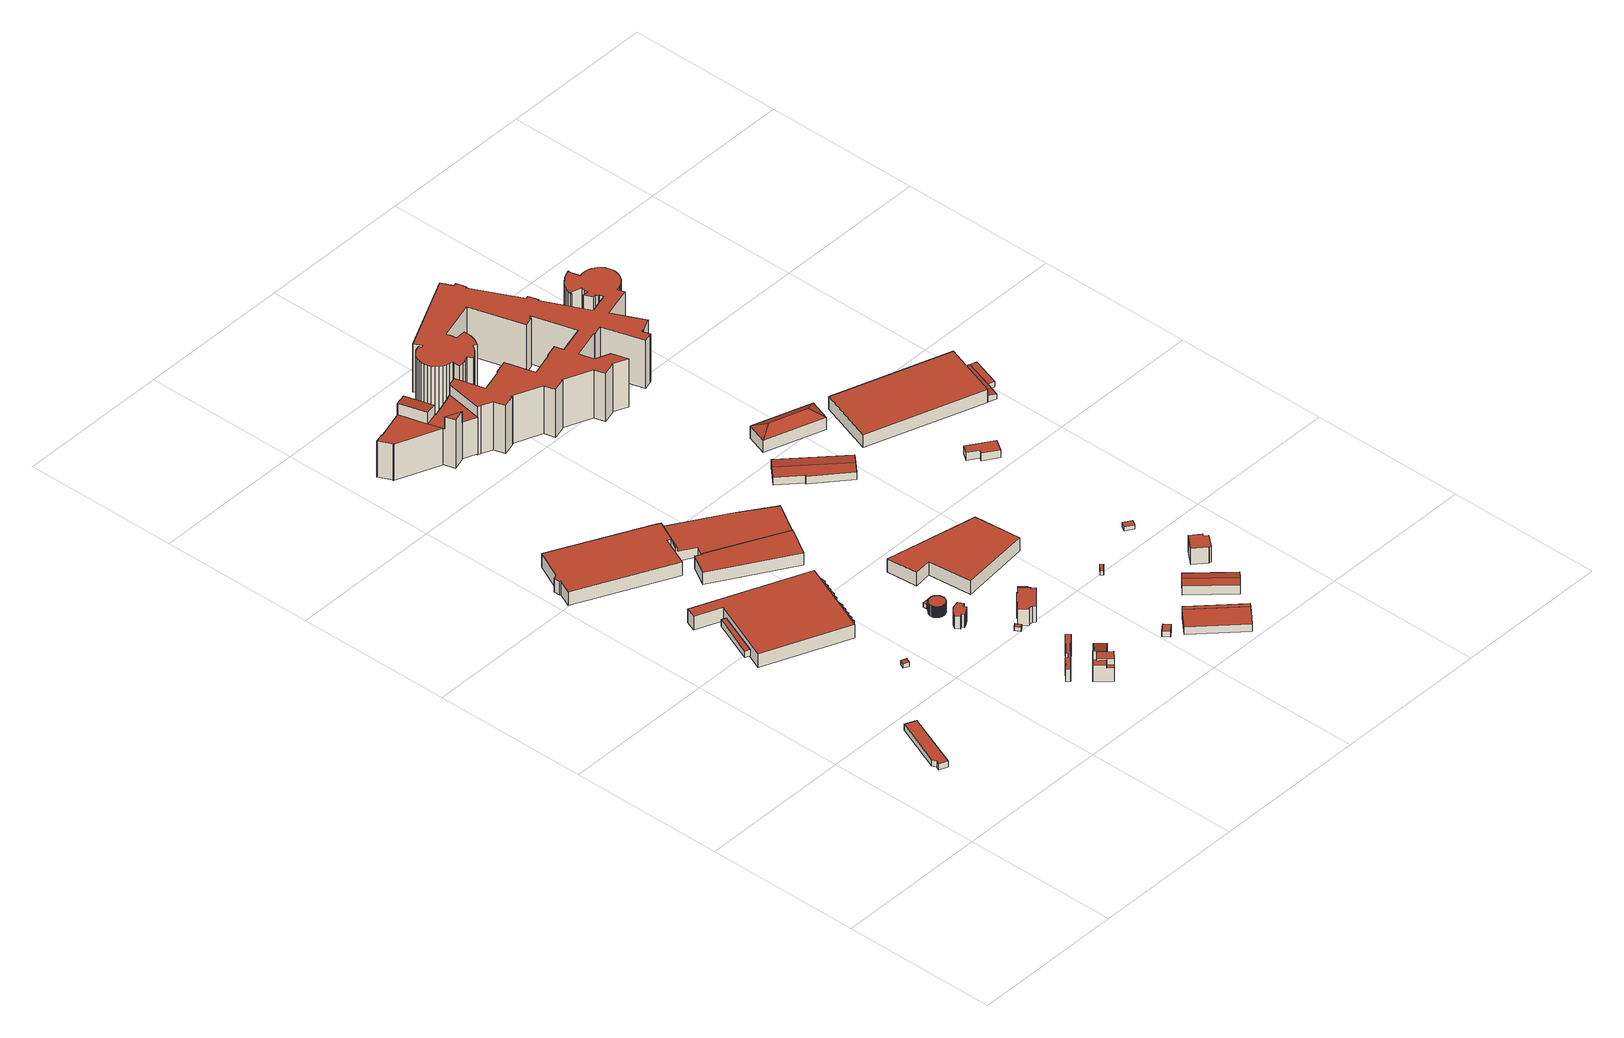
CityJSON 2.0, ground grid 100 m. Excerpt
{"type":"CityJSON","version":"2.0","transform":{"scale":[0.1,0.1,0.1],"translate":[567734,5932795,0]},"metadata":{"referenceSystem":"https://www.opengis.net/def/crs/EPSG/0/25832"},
"CityObjects":{
"building1":{"type":"Building","attributes":{"Gemeindeschluessel":"02000000","Geometrietyp2DReferenz":"3000","function":"51009_1610","roofType":"1000","measuredHeight":4.34},"geometry":[{"type":"MultiSurface","lod":"2","boundaries":[[[0,1,2,3]],[[4,1,0,5]],[[6,7,4,5]],[[6,8,9,7]],[[9,8,10,11]],[[2,11,10,3]],[[6,5,0,3,10,8]],[[1,4,7,9,11,2]]],"semantics":{"surfaces":[{"type":"WallSurface"},{"type":"GroundSurface"},{"type":"RoofSurface"}],"values":[0,0,0,0,0,0,1,2]}}]},
"building2":{"type":"Building","attributes":{"Gemeindeschluessel":"02000000","Geometrietyp2DReferenz":"3000","function":"51009_1610","roofType":"1000","measuredHeight":4.6},"geometry":[{"type":"MultiSurface","lod":"2","boundaries":[[[12,13,14,15]],[[15,14,16,17]],[[18,19,13,12]],[[17,16,19,18]],[[17,18,12,15]],[[19,16,14,13]]],"semantics":{"surfaces":[{"type":"WallSurface"},{"type":"GroundSurface"},{"type":"RoofSurface"}],"values":[0,0,0,0,1,2]}}]},
"building3":{"type":"Building","attributes":{"Gemeindeschluessel":"02000000","Geometrietyp2DReferenz":"3000","function":"51009_1610","roofType":"1000","measuredHeight":3},"geometry":[{"type":"MultiSurface","lod":"2","boundaries":[[[20,21,22,23]],[[24,25,26,27]],[[27,26,21,20]],[[26,25,22,21]],[[25,24,23,22]],[[24,27,20,23]]],"semantics":{"surfaces":[{"type":"GroundSurface"},{"type":"RoofSurface"},{"type":"WallSurface"}],"values":[0,1,2,2,2,2]}}]},
"building4":{"type":"Building","attributes":{"Gemeindeschluessel":"02000000","Geometrietyp2DReferenz":"3000","function":"31001_2010","roofType":"1000","measuredHeight":9.64,"storeysAboveGround":2},"geometry":[{"type":"MultiSurface","lod":"2","boundaries":[[[28,29,30,31]],[[32,33,34,35]],[[36,34,33,37,30,29]],[[28,31,38,32,35,39]],[[32,38,37,33]],[[39,35,34,36]],[[28,39,36,29]],[[38,31,30,37]]],"semantics":{"surfaces":[{"type":"WallSurface"},{"type":"RoofSurface"},{"type":"GroundSurface"}],"values":[0,0,1,2,0,0,0,0]}}]},
"building5":{"type":"Building","attributes":{"Gemeindeschluessel":"02000000","Geometrietyp2DReferenz":"3000","function":"51009_1610","roofType":"1000","measuredHeight":4.72},"geometry":[{"type":"MultiSurface","lod":"2","boundaries":[[[40,41,42,43]],[[44,45,46,47]],[[47,46,48,49]],[[49,48,50,51]],[[51,50,52,53]],[[53,52,54,55]],[[55,54,41,40]],[[56,57,58,59]],[[59,58,60,61]],[[61,60,62,63]],[[63,62,45,44]],[[57,56,43,42]],[[43,56,59,61,63,44,47,49,51,53,55,40]],[[57,42,41,54,52,50,48,46,45,62,60,58]]],"semantics":{"surfaces":[{"type":"WallSurface"},{"type":"GroundSurface"},{"type":"RoofSurface"}],"values":[0,0,0,0,0,0,0,0,0,0,0,0,1,2]}}]},
"building6":{"type":"Building","attributes":{"Gemeindeschluessel":"02000000","Geometrietyp2DReferenz":"3000","function":"31001_2050","roofType":"1000","measuredHeight":9.63,"storeysAboveGround":2},"geometry":[{"type":"MultiSurface","lod":"2","boundaries":[[[64,65,66,67]],[[68,69,70,71]],[[72,73,74,75]],[[75,74,76,77]],[[78,79,80,81]],[[82,83,84,85]],[[86,80,79,87,88,89]],[[90,78,81,84,83,68,71]],[[85,84,81,80,86,91]],[[92,93,69,68,83,82]],[[94,90,71,70,73,72]],[[95,96,97,94,72,75,77,98,99,64,67,100,101,102,92,82,85,91]],[[103,76,74,73,70,69,93,104,105,106,66,65,107]],[[107,65,64,99]],[[105,104,102,101]],[[76,103,98,77]],[[94,97,87,79,78,90]],[[97,96,88,87]],[[95,91,86,89]],[[96,95,89,88]],[[104,93,92,102]],[[106,105,101,100]],[[66,106,100,67]],[[103,107,99,98]]],"semantics":{"surfaces":[{"type":"WallSurface"},{"type":"RoofSurface"},{"type":"GroundSurface"}],"values":[0,0,0,0,0,0,1,1,0,0,0,2,1,0,0,0,0,0,0,0,0,0,0,0]}}]},
"building7":{"type":"Building","attributes":{"Gemeindeschluessel":"02000000","Geometrietyp2DReferenz":"3000","function":"51009_1610","roofType":"1000","measuredHeight":4.71},"geometry":[{"type":"MultiSurface","lod":"2","boundaries":[[[108,109,110,111]],[[111,110,112,113]],[[114,115,116,117,118,119,120,121,122,112,110,109]],[[123,124,125,126,127,128,129,130,131,108,111,113]],[[108,131,114,109]],[[131,130,115,114]],[[130,129,116,115]],[[129,128,117,116]],[[128,127,118,117]],[[127,126,119,118]],[[126,125,120,119]],[[125,124,121,120]],[[124,123,122,121]],[[123,113,112,122]]],"semantics":{"surfaces":[{"type":"WallSurface"},{"type":"RoofSurface"},{"type":"GroundSurface"}],"values":[0,0,1,2,0,0,0,0,0,0,0,0,0,0]}}]},
"building8":{"type":"Building","attributes":{"Gemeindeschluessel":"02000000","Geometrietyp2DReferenz":"3000","function":"31001_2440","roofType":"1000","measuredHeight":9,"storeysAboveGround":1},"geometry":[{"type":"MultiSurface","lod":"2","boundaries":[[[132,133,134,135,136,137,138,139,140,141,142,143]],[[144,145,146,147,148,149,150,151,152,153,154,155]],[[155,154,133,132]],[[154,153,134,133]],[[153,152,135,134]],[[152,151,136,135]],[[151,150,137,136]],[[150,149,138,137]],[[149,148,139,138]],[[148,147,140,139]],[[147,146,141,140]],[[146,145,142,141]],[[145,144,143,142]],[[144,155,132,143]]],"semantics":{"surfaces":[{"type":"GroundSurface"},{"type":"RoofSurface"},{"type":"WallSurface"}],"values":[0,1,2,2,2,2,2,2,2,2,2,2,2,2]}}]},
"building9":{"type":"Building","attributes":{"Gemeindeschluessel":"02000000","Geometrietyp2DReferenz":"3000","function":"31001_2440","roofType":"1000","measuredHeight":12.31,"storeysAboveGround":2},"geometry":[{"type":"MultiSurface","lod":"2","boundaries":[[[156,157,158,159]],[[160,161,162,163]],[[162,157,156,163]],[[160,159,158,161]],[[161,158,157,162]],[[160,163,156,159]]],"semantics":{"surfaces":[{"type":"RoofSurface"},{"type":"GroundSurface"},{"type":"WallSurface"}],"values":[0,1,2,2,2,2]}}]},
"building10":{"type":"Building","attributes":{"Gemeindeschluessel":"02000000","Geometrietyp2DReferenz":"3000","function":"31001_2140","roofType":"1000","measuredHeight":9,"storeysAboveGround":1},"geometry":[{"type":"MultiSurface","lod":"2","boundaries":[[[164,165,166,167,168,169,170,171,172,173,174,175,176,177,178,179]],[[180,181,182,183,184,185,186,187,188,189,190,191,192,193,194,195]],[[195,194,165,164]],[[194,193,166,165]],[[193,192,167,166]],[[192,191,168,167]],[[191,190,169,168]],[[190,189,170,169]],[[189,188,171,170]],[[188,187,172,171]],[[187,186,173,172]],[[186,185,174,173]],[[185,184,175,174]],[[184,183,176,175]],[[183,182,177,176]],[[182,181,178,177]],[[181,180,179,178]],[[180,195,164,179]]],"semantics":{"surfaces":[{"type":"GroundSurface"},{"type":"RoofSurface"},{"type":"WallSurface"}],"values":[0,1,2,2,2,2,2,2,2,2,2,2,2,2,2,2,2,2]}}]},
"building11":{"type":"Building","attributes":{"Gemeindeschluessel":"02000000","Geometrietyp2DReferenz":"3000","function":"31001_2500","roofType":"1000","measuredHeight":7.61,"storeysAboveGround":1},"geometry":[{"type":"MultiSurface","lod":"2","boundaries":[[[196,197,198,199]],[[199,198,200,201]],[[201,200,202,203]],[[203,202,204,205]],[[205,204,206,207]],[[207,206,208,209]],[[209,208,210,211]],[[211,210,212,213]],[[213,212,214,215]],[[215,214,216,217]],[[217,216,218,219]],[[219,218,220,221]],[[221,220,222,223]],[[223,222,224,225]],[[225,224,226,227]],[[227,226,228,229]],[[229,228,230,231]],[[231,230,232,233]],[[233,232,234,235]],[[235,234,236,237]],[[237,236,238,239]],[[239,238,240,241]],[[241,240,242,243]],[[243,242,244,245]],[[245,244,246,247]],[[247,246,248,249]],[[249,248,250,251]],[[251,250,252,253]],[[253,252,254,255]],[[255,254,256,257]],[[257,256,258,259]],[[259,258,260,261]],[[261,260,262,263]],[[263,262,264,265]],[[265,264,266,267]],[[267,266,268,269]],[[269,268,270,271]],[[271,270,272,273]],[[273,272,274,275]],[[276,277,278,279]],[[279,278,280,281]],[[281,280,282,283]],[[283,282,284,285]],[[285,284,286,287]],[[287,286,288,289]],[[289,288,290,291]],[[291,290,292,293]],[[293,292,294,295]],[[295,294,296,297]],[[297,296,298,299]],[[299,298,300,301]],[[301,300,302,303]],[[303,302,304,305]],[[305,304,306,307]],[[307,306,308,309]],[[309,308,310,311]],[[311,310,312,313]],[[313,312,314,315]],[[315,314,316,317]],[[317,316,318,319]],[[319,318,197,196]],[[275,274,320,321]],[[321,320,322,323]],[[323,322,324,325]],[[325,324,326,327]],[[327,326,328,329]],[[329,328,330,331]],[[331,330,332,333]],[[333,332,334,335]],[[335,334,336,337]],[[337,336,338,339]],[[339,338,277,276]],[[271,273,275,321,323,325,327,329,331,333,335,337,339,276,279,281,283,285,287,289,291,293,295,297,299,301,303,305,307,309,311,313,315,317,319,196,199,201,203,205,207,209,211,213,215,217,219,221,223,225,227,229,231,233,235,237,239,241,243,245,247,249,251,253,255,257,259,261,263,265,267,269]],[[318,316,314,312,310,308,306,304,302,300,298,296,294,292,290,288,286,284,282,280,278,277,338,336,334,332,330,328,326,324,322,320,274,272,270,268,266,264,262,260,258,256,254,252,250,248,246,244,242,240,238,236,234,232,230,228,226,224,222,220,218,216,214,212,210,208,206,204,202,200,198,197]]],"semantics":{"surfaces":[{"type":"WallSurface"},{"type":"GroundSurface"},{"type":"RoofSurface"}],"values":[0,0,0,0,0,0,0,0,0,0,0,0,0,0,0,0,0,0,0,0,0,0,0,0,0,0,0,0,0,0,0,0,0,0,0,0,0,0,0,0,0,0,0,0,0,0,0,0,0,0,0,0,0,0,0,0,0,0,0,0,0,0,0,0,0,0,0,0,0,0,0,0,1,2]}}]},
"building12":{"type":"Building","attributes":{"Gemeindeschluessel":"02000000","Geometrietyp2DReferenz":"3000","function":"31001_2440","roofType":"2100","measuredHeight":13.67,"storeysAboveGround":1},"geometry":[{"type":"MultiSurface","lod":"2","boundaries":[[[340,341,342,343,344]],[[345,346,347,348,349,350,351,352,353,354,355]],[[356,357,358,359]],[[359,343,342,356]],[[360,341,340,361]],[[362,354,353,363]],[[363,353,352,364]],[[364,352,351,365]],[[365,351,350,366]],[[366,350,349,367]],[[367,349,348,368]],[[368,348,347,369]],[[369,347,346,370]],[[357,345,355,358]],[[371,372,373,374,362,363,364,365,366,367,368,369,370]],[[362,374,344,343,359,358,355,354]],[[371,370,346,345,357,356,342]],[[374,373,375,361,340,344]],[[375,373,372,376]],[[372,371,342,341,360,376]],[[375,376,360,361]]],"semantics":{"surfaces":[{"type":"RoofSurface"},{"type":"WallSurface"},{"type":"GroundSurface"}],"values":[0,0,0,1,1,1,1,1,1,1,1,1,1,1,2,1,1,1,1,1,0]}}]},
"building13":{"type":"Building","attributes":{"Gemeindeschluessel":"02000000","Geometrietyp2DReferenz":"3000","function":"31001_2500","roofType":"1000","measuredHeight":3,"storeysAboveGround":1},"geometry":[{"type":"MultiSurface","lod":"2","boundaries":[[[377,378,379,380]],[[381,382,383,384]],[[384,383,378,377]],[[383,382,379,378]],[[382,381,380,379]],[[381,384,377,380]]],"semantics":{"surfaces":[{"type":"GroundSurface"},{"type":"RoofSurface"},{"type":"WallSurface"}],"values":[0,1,2,2,2,2]}}]},
"building14":{"type":"Building","attributes":{"Gemeindeschluessel":"02000000","Geometrietyp2DReferenz":"3000","function":"31001_2010","roofType":"1000","measuredHeight":34.26,"storeysAboveGround":9},"geometry":[{"type":"MultiSurface","lod":"2","boundaries":[[[385,386,387,388,389,390]],[[391,392,393]],[[394,395,396,397]],[[397,396,398,399]],[[399,398,400,401]],[[402,403,395,394]],[[404,405,406,407]],[[408,390,389,409]],[[410,388,387,411]],[[411,387,386,412]],[[413,385,390,408]],[[414,393,392,415]],[[416,417,418,419]],[[419,418,420,421]],[[422,423,424,425]],[[426,427,428,429]],[[430,431,432,433]],[[434,422,425,430,433,435,436,404,407,426,429,402,394,397,399,401,413,408,409,437,416,419,421]],[[428,427,406,405,438,411,412,400,398,396,395,403]],[[424,423,439,420,418,417,440,410,411,438,441,414,415,432,431]],[[406,427,426,407]],[[424,431,430,425]],[[439,423,422,434]],[[420,439,434,421]],[[440,417,416,437]],[[436,435,391,393,414,441]],[[435,433,432,415,392,391]],[[437,409,389,388,410,440]],[[404,436,441,438,405]],[[428,403,402,429]],[[413,401,400,412,386,385]]],"semantics":{"surfaces":[{"type":"RoofSurface"},{"type":"WallSurface"},{"type":"GroundSurface"}],"values":[0,0,1,1,1,1,1,1,1,1,1,1,1,1,1,1,1,2,0,0,1,1,1,1,1,1,1,1,1,1,1]}}]},
"building15":{"type":"Building","attributes":{"Gemeindeschluessel":"02000000","Geometrietyp2DReferenz":"3000","function":"31001_2440","roofType":"1000","measuredHeight":3,"storeysAboveGround":1},"geometry":[{"type":"MultiSurface","lod":"2","boundaries":[[[442,443,444,445]],[[446,447,448,449]],[[449,448,443,442]],[[448,447,444,443]],[[447,446,445,444]],[[446,449,442,445]]],"semantics":{"surfaces":[{"type":"GroundSurface"},{"type":"RoofSurface"},{"type":"WallSurface"}],"values":[0,1,2,2,2,2]}}]},
"building16":{"type":"Building","attributes":{"Gemeindeschluessel":"02000000","Geometrietyp2DReferenz":"3000","function":"31001_2440","roofType":"1000","measuredHeight":11.42,"storeysAboveGround":2},"geometry":[{"type":"MultiSurface","lod":"2","boundaries":[[[450,451,452,453,454,455]],[[456,457,458,459]],[[459,458,460,461]],[[461,460,462,463]],[[463,462,464,465]],[[455,466,467,450]],[[468,467,469,470]],[[470,469,471,472]],[[473,474,475,476]],[[476,475,477,478]],[[478,477,479,480]],[[481,454,453,482]],[[482,453,452,483]],[[483,452,451,484]],[[485,479,477,475,474,486,471,469,467,466,464,462,460,458,457]],[[487,473,476,478,480,488,456,459,461,463,465,481,482,483,484,468,470,472]],[[456,488,485,457]],[[488,480,479,485]],[[473,487,486,474]],[[487,472,471,486]],[[468,484,451,450,467]],[[481,465,464,466,455,454]]],"semantics":{"surfaces":[{"type":"RoofSurface"},{"type":"WallSurface"},{"type":"GroundSurface"}],"values":[0,1,1,1,1,1,1,1,1,1,1,1,1,1,0,2,1,1,1,1,1,1]}}]},
"building17":{"type":"Building","attributes":{"Gemeindeschluessel":"02000000","Geometrietyp2DReferenz":"3000","function":"31001_2440","roofType":"1000","measuredHeight":3.76,"storeysAboveGround":1},"geometry":[{"type":"MultiSurface","lod":"2","boundaries":[[[489,490,491,492]],[[493,494,495,496]],[[493,492,491,494]],[[494,491,490,495]],[[495,490,489,496]],[[496,489,492,493]]],"semantics":{"surfaces":[{"type":"RoofSurface"},{"type":"GroundSurface"},{"type":"WallSurface"}],"values":[0,1,2,2,2,2]}}]},
"building18":{"type":"Building","attributes":{"Gemeindeschluessel":"02000000","Geometrietyp2DReferenz":"3000","function":"51009_1610","roofType":"1000","measuredHeight":9.44},"geometry":[{"type":"MultiSurface","lod":"2","boundaries":[[[497,498,499,500]],[[500,499,501,502]],[[503,501,499,498,504,505]],[[506,507,508,497,500,502]],[[506,502,501,503]],[[497,508,504,498]],[[507,506,503,505]],[[508,507,505,504]]],"semantics":{"surfaces":[{"type":"WallSurface"},{"type":"RoofSurface"},{"type":"GroundSurface"}],"values":[0,0,1,2,0,0,0,0]}}]},
"building19":{"type":"Building","attributes":{"Gemeindeschluessel":"02000000","Geometrietyp2DReferenz":"3000","function":"31001_2140","roofType":"1000","measuredHeight":5.65,"storeysAboveGround":1},"geometry":[{"type":"MultiSurface","lod":"2","boundaries":[[[509,510,511,512]],[[513,514,515,516]],[[513,512,511,514]],[[514,511,510,515]],[[515,510,509,516]],[[516,509,512,513]]],"semantics":{"surfaces":[{"type":"RoofSurface"},{"type":"GroundSurface"},{"type":"WallSurface"}],"values":[0,1,2,2,2,2]}}]},
"building20":{"type":"Building","attributes":{"Gemeindeschluessel":"02000000","Geometrietyp2DReferenz":"3000","function":"51009_1610","roofType":"1000","measuredHeight":5.43},"geometry":[{"type":"MultiSurface","lod":"2","boundaries":[[[517,518,519,520]],[[521,522,523,524]],[[521,520,519,522]],[[522,519,518,523]],[[523,518,517,524]],[[524,517,520,521]]],"semantics":{"surfaces":[{"type":"RoofSurface"},{"type":"GroundSurface"},{"type":"WallSurface"}],"values":[0,1,2,2,2,2]}}]},
"building21":{"type":"Building","attributes":{"Gemeindeschluessel":"02000000","Geometrietyp2DReferenz":"3000","function":"31001_2440","roofType":"1000","measuredHeight":3,"storeysAboveGround":1},"geometry":[{"type":"MultiSurface","lod":"2","boundaries":[[[525,526,527,528]],[[529,530,531,532]],[[532,531,526,525]],[[531,530,527,526]],[[530,529,528,527]],[[529,532,525,528]]],"semantics":{"surfaces":[{"type":"GroundSurface"},{"type":"RoofSurface"},{"type":"WallSurface"}],"values":[0,1,2,2,2,2]}}]},
"building22":{"type":"Building","attributes":{"Gemeindeschluessel":"02000000","Geometrietyp2DReferenz":"3000","function":"31001_2440","roofType":"3100","measuredHeight":7.28,"storeysAboveGround":1},"geometry":[{"type":"MultiSurface","lod":"2","boundaries":[[[533,534,535,536]],[[534,537,538,535]],[[539,533,536,540]],[[541,538,537,542]],[[542,537,534,533,539]],[[540,536,535,538,541]],[[540,541,542,539]]],"semantics":{"surfaces":[{"type":"RoofSurface"},{"type":"WallSurface"},{"type":"GroundSurface"}],"values":[0,0,1,1,1,1,2]}}]},
"building23":{"type":"Building","attributes":{"Gemeindeschluessel":"02000000","Geometrietyp2DReferenz":"3000","function":"31001_2140","roofType":"3100","measuredHeight":6.34,"storeysAboveGround":1},"geometry":[{"type":"MultiSurface","lod":"2","boundaries":[[[543,544,545,546]],[[547,548,549,550]],[[551,545,544,552]],[[553,554,547,550,551,552]],[[548,547,554,555]],[[555,554,553,556]],[[553,552,544,543,556]],[[551,550,549,546,545]],[[555,556,543,546,549,548]]],"semantics":{"surfaces":[{"type":"RoofSurface"},{"type":"WallSurface"},{"type":"GroundSurface"}],"values":[0,1,1,2,1,1,1,1,0]}}]},
"building24":{"type":"Building","attributes":{"Gemeindeschluessel":"02000000","Geometrietyp2DReferenz":"3000","function":"31001_2010","roofType":"1000","measuredHeight":34.08,"storeysAboveGround":9},"geometry":[{"type":"MultiSurface","lod":"2","boundaries":[[[557,558,559,560,561,562,563,564,565,566,567,568,569,570,571,572,573,574,575,576,577,578,579,580,581,582,583,584,585,586,587,588,589,590,591,592,593,594,595,596,597,598,599,600,601,602,603,604,605,606,607,608,609,610,611,612,613,614,615,616,617,618,619,620,621,622,623,624,625,626,627,628,629,630,631,632,633,634,635,636,637,638,639,640,641,642,643,644,645,646,647,648,649,650,651,652,653,654,655,656,657,658,659,660,661,662,663,664,665,666,667,668,669,670,671,672,673,674,675,676,677,678,679,680,681,682,683,684,685,686,687,688,689,690,691,692,693,694,695,696,697,698,699,700]],[[701,702,703,704,705,706,707,708,709,710,711,712,713,714,715,716,717,718,719,720,721,722,723,724,725,726,727,728,729,730,731,732,733,734,735,736,737,738,739,740,741,742,743,744,745,746,747,748,749,750,751,752,753,754,755,756,757,758,759,760,761,762,763,764,765,766,767,768,769,770,771,772,773,774,775,776,777,778,779,780,781,782,783,784,785,786,787,788,789,790,791,792,793,794,795,796,797,798,799,800,801,802,803,804,805,806,807,808,809,810,811,812,813,814,815,816,817,818,819,820,821,822,823,824,825,826,827,828,829,830,831,832,833,834,835,836,837,838,839,840,841,842,843,844]],[[844,843,558,557]],[[843,842,559,558]],[[842,841,560,559]],[[841,840,561,560]],[[840,839,562,561]],[[839,838,563,562]],[[838,837,564,563]],[[837,836,565,564]],[[836,835,566,565]],[[835,834,567,566]],[[834,833,568,567]],[[833,832,569,568]],[[832,831,570,569]],[[831,830,571,570]],[[830,829,572,571]],[[829,828,573,572]],[[828,827,574,573]],[[827,826,575,574]],[[826,825,576,575]],[[825,824,577,576]],[[824,823,578,577]],[[823,822,579,578]],[[822,821,580,579]],[[821,820,581,580]],[[820,819,582,581]],[[819,818,583,582]],[[818,817,584,583]],[[817,816,585,584]],[[816,815,586,585]],[[815,814,587,586]],[[814,813,588,587]],[[813,812,589,588]],[[812,811,590,589]],[[811,810,591,590]],[[810,809,592,591]],[[809,808,593,592]],[[808,807,594,593]],[[807,806,595,594]],[[806,805,596,595]],[[805,804,597,596]],[[804,803,598,597]],[[803,802,599,598]],[[802,801,600,599]],[[801,800,601,600]],[[800,799,602,601]],[[799,798,603,602]],[[798,797,604,603]],[[797,796,605,604]],[[796,795,606,605]],[[795,794,607,606]],[[794,793,608,607]],[[793,792,609,608]],[[792,791,610,609]],[[791,790,611,610]],[[790,789,612,611]],[[789,788,613,612]],[[788,787,614,613]],[[787,786,615,614]],[[786,785,616,615]],[[785,784,617,616]],[[784,783,618,617]],[[783,782,619,618]],[[782,781,620,619]],[[781,780,621,620]],[[780,779,622,621]],[[779,778,623,622]],[[778,777,624,623]],[[777,776,625,624]],[[776,775,626,625]],[[775,774,627,626]],[[774,773,628,627]],[[773,772,629,628]],[[772,771,630,629]],[[771,770,631,630]],[[770,769,632,631]],[[769,768,633,632]],[[768,767,634,633]],[[767,766,635,634]],[[766,765,636,635]],[[765,764,637,636]],[[764,763,638,637]],[[763,762,639,638]],[[762,761,640,639]],[[761,760,641,640]],[[760,759,642,641]],[[759,758,643,642]],[[758,757,644,643]],[[757,756,645,644]],[[756,755,646,645]],[[755,754,647,646]],[[754,753,648,647]],[[753,752,649,648]],[[752,751,650,649]],[[751,750,651,650]],[[750,749,652,651]],[[749,748,653,652]],[[748,747,654,653]],[[747,746,655,654]],[[746,745,656,655]],[[745,744,657,656]],[[744,743,658,657]],[[743,742,659,658]],[[742,741,660,659]],[[741,740,661,660]],[[740,739,662,661]],[[739,738,663,662]],[[738,737,664,663]],[[737,736,665,664]],[[736,735,666,665]],[[735,734,667,666]],[[734,733,668,667]],[[733,732,669,668]],[[732,731,670,669]],[[731,730,671,670]],[[730,729,672,671]],[[729,728,673,672]],[[728,727,674,673]],[[727,726,675,674]],[[726,725,676,675]],[[725,724,677,676]],[[724,723,678,677]],[[723,722,679,678]],[[722,721,680,679]],[[721,720,681,680]],[[720,719,682,681]],[[719,718,683,682]],[[718,717,684,683]],[[717,716,685,684]],[[716,715,686,685]],[[715,714,687,686]],[[714,713,688,687]],[[713,712,689,688]],[[712,711,690,689]],[[711,710,691,690]],[[710,709,692,691]],[[709,708,693,692]],[[708,707,694,693]],[[707,706,695,694]],[[706,705,696,695]],[[705,704,697,696]],[[704,703,698,697]],[[703,702,699,698]],[[702,701,700,699]],[[701,844,557,700]]],"semantics":{"surfaces":[{"type":"GroundSurface"},{"type":"RoofSurface"},{"type":"WallSurface"}],"values":[0,1,2,2,2,2,2,2,2,2,2,2,2,2,2,2,2,2,2,2,2,2,2,2,2,2,2,2,2,2,2,2,2,2,2,2,2,2,2,2,2,2,2,2,2,2,2,2,2,2,2,2,2,2,2,2,2,2,2,2,2,2,2,2,2,2,2,2,2,2,2,2,2,2,2,2,2,2,2,2,2,2,2,2,2,2,2,2,2,2,2,2,2,2,2,2,2,2,2,2,2,2,2,2,2,2,2,2,2,2,2,2,2,2,2,2,2,2,2,2,2,2,2,2,2,2,2,2,2,2,2,2,2,2,2,2,2,2,2,2,2,2,2,2,2,2]}}]},
"building25":{"type":"Building","attributes":{"Gemeindeschluessel":"02000000","Geometrietyp2DReferenz":"3000","function":"31001_3010","roofType":"1000","measuredHeight":11.35,"storeysAboveGround":2},"geometry":[{"type":"MultiSurface","lod":"2","boundaries":[[[845,846,847,848,849,850,851,852]],[[853,854,855,856,857,858,859,860]],[[860,859,846,845]],[[859,858,847,846]],[[858,857,848,847]],[[857,856,849,848]],[[856,855,850,849]],[[855,854,851,850]],[[854,853,852,851]],[[853,860,845,852]]],"semantics":{"surfaces":[{"type":"GroundSurface"},{"type":"RoofSurface"},{"type":"WallSurface"}],"values":[0,1,2,2,2,2,2,2,2,2]}}]},
"building26":{"type":"Building","attributes":{"Gemeindeschluessel":"02000000","Geometrietyp2DReferenz":"3000","function":"31001_2140","roofType":"3200","measuredHeight":12.75,"storeysAboveGround":2},"geometry":[{"type":"MultiSurface","lod":"2","boundaries":[[[861,862,863]],[[864,865,861,863]],[[861,865,866,862]],[[864,866,865]],[[867,863,862,868]],[[869,864,863,867]],[[868,862,866,870]],[[870,866,864,869]],[[869,867,868,870]]],"semantics":{"surfaces":[{"type":"RoofSurface"},{"type":"WallSurface"},{"type":"GroundSurface"}],"values":[0,0,0,0,1,1,1,1,2]}}]},
"building27":{"type":"Building","attributes":{"Gemeindeschluessel":"02000000","Geometrietyp2DReferenz":"3000","function":"31001_2443","roofType":"1000","measuredHeight":3},"geometry":[{"type":"MultiSurface","lod":"2","boundaries":[[[871,872,873,874]],[[875,876,877,878]],[[878,877,872,871]],[[877,876,873,872]],[[876,875,874,873]],[[875,878,871,874]]],"semantics":{"surfaces":[{"type":"GroundSurface"},{"type":"RoofSurface"},{"type":"WallSurface"}],"values":[0,1,2,2,2,2]}}]},
"building28":{"type":"Building","attributes":{"Gemeindeschluessel":"02000000","Geometrietyp2DReferenz":"3000","function":"31001_2140","roofType":"1000","measuredHeight":5.4,"storeysAboveGround":1},"geometry":[{"type":"MultiSurface","lod":"2","boundaries":[[[879,880,881,882,883,884]],[[885,886,887,888,889,890]],[[885,884,883,886]],[[886,883,882,887]],[[887,882,881,888]],[[888,881,880,889]],[[889,880,879,890]],[[890,879,884,885]]],"semantics":{"surfaces":[{"type":"RoofSurface"},{"type":"GroundSurface"},{"type":"WallSurface"}],"values":[0,1,2,2,2,2,2,2]}}]},
"building29":{"type":"Building","attributes":{"Gemeindeschluessel":"02000000","Geometrietyp2DReferenz":"3000","function":"31001_2100","roofType":"1000","measuredHeight":8.96,"storeysAboveGround":2},"geometry":[{"type":"MultiSurface","lod":"2","boundaries":[[[891,892,893,894]],[[895,896,897,898]],[[898,897,899,900]],[[900,899,901,902]],[[903,904,905,906]],[[907,894,893,908]],[[909,892,891,910]],[[911,912,895,898,900,902,903,906,913,909,910]],[[914,905,904,901,899,897,896]],[[901,904,903,902]],[[909,913,914,915,908,893,892]],[[911,910,891,894,907,916]],[[917,912,911,916]],[[905,914,913,906]],[[895,912,917,918,896]],[[915,914,896,918]],[[915,918,917,916,907,908]]],"semantics":{"surfaces":[{"type":"RoofSurface"},{"type":"WallSurface"},{"type":"GroundSurface"}],"values":[0,1,1,1,1,1,1,2,0,1,1,1,1,1,1,1,0]}}]}
},
"vertices":[
[308,531,51],[308,531,94],[298,557,94],[298,557,51],[298,506,94],[298,506,51],[350,483,51],[350,483,94],[500,845,51],[500,845,94],[429,875,51],[429,875,94],
[307,1936,61],[307,1936,107],[425,2214,107],[425,2214,61],[454,2202,107],[454,2202,61],[337,1923,61],[337,1923,107],
[875,1253,47],[862,1222,47],[830,1236,47],[842,1267,47],[842,1267,77],[830,1236,77],[862,1222,77],[875,1253,77],
[838,1601,58],[838,1601,154],[297,1828,154],[297,1828,58],[302,2307,58],[302,2307,154],[330,2373,154],[330,2373,58],[1038,2076,154],[469,2237,154],[469,2237,58],[1038,2076,58],
[863,1661,60],[863,1661,107],[938,1838,107],[938,1838,60],[935,1763,60],[935,1763,107],[933,1729,107],[933,1729,60],[921,1729,107],[921,1729,60],[917,1692,107],[917,1692,60],[906,1694,107],[906,1694,60],[902,1659,107],[902,1659,60],[966,1837,60],[966,1837,107],[962,1797,107],[962,1797,60],[951,1797,107],[951,1797,60],[947,1763,107],[947,1763,60],
[47,3054,60],[47,3054,156],[40,3056,156],[40,3056,60],[784,2972,131],[784,2972,156],[684,2764,156],[684,2764,131],[676,2769,60],[676,2769,156],[716,2839,156],[716,2839,60],[694,2852,156],[694,2852,60],[746,2641,131],[746,2641,144],[1231,2403,144],[1231,2403,131],[1148,2748,60],[1148,2748,131],[1353,2603,131],[1353,2603,60],[1122,2225,144],[742,2634,144],[705,2656,144],[628,2529,144],[785,2704,131],[1122,2225,60],[761,2986,60],[761,2986,156],[785,2704,60],[628,2529,60],[705,2656,60],[742,2634,60],[613,2664,60],[3,2962,60],[40,3096,60],[66,3106,60],[153,3288,60],[613,2664,156],[153,3288,156],[66,3106,156],[40,3096,156],[3,2962,156],
[948,1862,60],[948,1862,107],[1024,2044,107],[1024,2044,60],[1054,2043,107],[1054,2043,60],[989,1866,107],[994,1899,107],[1005,1899,107],[1011,1936,107],[1019,1935,107],[1025,1969,107],[1034,1968,107],[1039,2006,107],[1049,2005,107],[1049,2005,60],[1039,2006,60],[1034,1968,60],[1025,1969,60],[1019,1935,60],[1011,1936,60],[1005,1899,60],[994,1899,60],[989,1866,60],
[1477,621,0],[1596,729,0],[1619,704,0],[1559,652,0],[1556,655,0],[1509,615,0],[1512,612,0],[1396,510,0],[1377,532,0],[1447,596,0],[1457,584,0],[1486,610,0],[1486,610,90],[1457,584,90],[1447,596,90],[1377,532,90],[1396,510,90],[1512,612,90],[1509,615,90],[1556,655,90],[1559,652,90],[1619,704,90],[1596,729,90],[1477,621,90],
[1560,467,133],[1513,424,133],[1577,353,133],[1624,396,133],[1624,396,10],[1577,353,10],[1513,424,10],[1560,467,10],
[1316,1300,53],[1338,1308,53],[1361,1311,53],[1382,1280,53],[1358,1264,53],[1366,1248,53],[1354,1237,53],[1342,1228,53],[1326,1219,53],[1310,1213,53],[1299,1229,53],[1286,1220,53],[1268,1247,53],[1277,1263,53],[1288,1277,53],[1301,1290,53],[1301,1290,143],[1288,1277,143],[1277,1263,143],[1268,1247,143],[1286,1220,143],[1299,1229,143],[1310,1213,143],[1326,1219,143],[1342,1228,143],[1354,1237,143],[1366,1248,143],[1358,1264,143],[1382,1280,143],[1361,1311,143],[1338,1308,143],[1316,1300,143],
[1258,1413,55],[1258,1413,131],[1258,1417,131],[1258,1417,55],[1259,1421,131],[1259,1421,55],[1260,1426,131],[1260,1426,55],[1261,1430,131],[1261,1430,55],[1263,1434,131],[1263,1434,55],[1265,1438,131],[1265,1438,55],[1267,1441,131],[1267,1441,55],[1270,1445,131],[1270,1445,55],[1273,1448,131],[1273,1448,55],[1276,1451,131],[1276,1451,55],[1279,1454,131],[1279,1454,55],[1283,1456,131],[1283,1456,55],[1287,1458,131],[1287,1458,55],[1291,1460,131],[1291,1460,55],[1295,1461,131],[1295,1461,55],[1299,1462,131],[1299,1462,55],[1303,1462,131],[1303,1462,55],[1308,1463,131],[1308,1463,55],[1312,1462,131],[1312,1462,55],[1316,1462,131],[1316,1462,55],[1321,1461,131],[1321,1461,55],[1325,1460,131],[1325,1460,55],[1329,1458,131],[1329,1458,55],[1333,1456,131],[1333,1456,55],[1336,1454,131],[1336,1454,55],[1340,1451,131],[1340,1451,55],[1343,1448,131],[1343,1448,55],[1346,1445,131],[1346,1445,55],[1348,1441,131],[1348,1441,55],[1351,1438,131],[1351,1438,55],[1353,1434,131],[1353,1434,55],[1354,1430,131],[1354,1430,55],[1356,1426,131],[1356,1426,55],[1357,1421,131],[1357,1421,55],[1357,1417,131],[1357,1417,55],[1357,1413,131],[1357,1413,55],[1357,1409,131],[1357,1409,55],[1357,1404,131],[1357,1404,55],[1356,1400,131],[1356,1400,55],[1325,1366,55],[1325,1366,131],[1321,1365,131],[1321,1365,55],[1316,1364,131],[1316,1364,55],[1312,1363,131],[1312,1363,55],[1308,1363,131],[1308,1363,55],[1303,1363,131],[1303,1363,55],[1299,1364,131],[1299,1364,55],[1295,1365,131],[1295,1365,55],[1291,1366,131],[1291,1366,55],[1287,1368,131],[1287,1368,55],[1283,1370,131],[1283,1370,55],[1279,1372,131],[1279,1372,55],[1276,1375,131],[1276,1375,55],[1273,1378,131],[1273,1378,55],[1270,1381,131],[1270,1381,55],[1267,1384,131],[1267,1384,55],[1265,1388,131],[1265,1388,55],[1263,1392,131],[1263,1392,55],[1261,1396,131],[1261,1396,55],[1260,1400,131],[1260,1400,55],[1259,1404,131],[1259,1404,55],[1258,1409,131],[1258,1409,55],[1354,1396,131],[1354,1396,55],[1353,1392,131],[1353,1392,55],[1351,1388,131],[1351,1388,55],[1348,1384,131],[1348,1384,55],[1346,1381,131],[1346,1381,55],[1343,1378,131],[1343,1378,55],[1340,1375,131],[1340,1375,55],[1336,1372,131],[1336,1372,55],[1333,1370,131],[1333,1370,55],[1329,1368,131],[1329,1368,55],
[1526,362,119],[1550,383,127],[1513,424,127],[1499,441,127],[1475,420,119],[1559,466,137],[1560,467,136],[1598,425,137],[1613,438,125],[1753,559,23],[1701,615,23],[1638,560,70],[1642,555,70],[1591,512,107],[1587,517,107],[1546,481,137],[1513,424,23],[1559,466,23],[1546,481,23],[1499,441,23],[1550,383,96],[1526,362,96],[1587,517,0],[1591,512,0],[1642,555,0],[1638,560,0],[1701,615,0],[1753,559,0],[1613,438,0],[1598,425,0],[1560,467,0],[1513,424,0],[1577,353,0],[1553,331,0],[1475,420,0],[1553,331,96],[1577,353,96],
[1348,1475,57],[1288,1471,57],[1286,1495,57],[1347,1499,57],[1347,1499,87],[1286,1495,87],[1288,1471,87],[1348,1475,87],
[406,4567,367],[405,4567,368],[456,4391,368],[539,4415,356],[487,4596,356],[405,4572,367],[503,4230,374],[584,4254,374],[484,4294,374],[160,4502,31],[160,4502,289],[216,4518,289],[216,4518,31],[218,4513,289],[218,4513,31],[251,4523,289],[251,4523,31],[201,4417,31],[201,4417,289],[480,4303,31],[480,4303,289],[479,4301,289],[479,4301,31],[405,4572,31],[487,4596,31],[539,4415,289],[456,4391,289],[405,4567,289],[406,4567,31],[484,4294,289],[584,4254,289],[692,4453,31],[692,4453,289],[691,4458,289],[691,4458,31],[721,4466,289],[721,4466,31],[587,4258,31],[587,4258,289],[588,4260,289],[588,4260,31],[199,4414,31],[199,4414,289],[198,4418,289],[198,4418,31],[583,4261,31],[583,4261,289],[585,4254,289],[585,4254,31],[678,4222,31],[503,4230,31],[482,4302,31],[541,4409,31],[481,4302,289],[678,4222,289],[541,4409,289],[482,4302,289],
[1485,953,58],[1465,986,58],[1485,999,58],[1506,966,58],[1506,966,88],[1485,999,88],[1465,986,88],[1485,953,88],
[1706,1078,165],[1707,1097,158],[1704,1100,158],[1712,1108,153],[1675,1148,153],[1657,1132,165],[1516,1004,51],[1516,1004,166],[1565,1048,166],[1565,1048,51],[1561,1053,166],[1561,1053,51],[1621,1107,166],[1621,1107,51],[1625,1103,166],[1625,1103,51],[1657,1132,166],[1706,1078,166],[1706,1078,51],[1701,1074,166],[1701,1074,51],[1721,1052,166],[1721,1052,51],[1593,967,51],[1593,967,166],[1590,964,166],[1590,964,51],[1571,966,166],[1571,966,51],[1568,969,166],[1568,969,51],[1675,1148,51],[1712,1108,51],[1704,1100,51],[1707,1097,51],[1557,959,166],[1608,950,166],[1608,950,51],[1557,959,51],
[1988,304,101],[2038,342,101],[2009,380,101],[1960,342,101],[1960,342,64],[2009,380,64],[2038,342,64],[1988,304,64],
[2004,1422,53],[2004,1422,147],[1545,1377,147],[1545,1377,53],[1516,1658,147],[1516,1658,53],[1403,1647,147],[1974,1724,147],[1386,1847,147],[1403,1647,53],[1386,1847,53],[1974,1724,53],
[2325,2,114],[2430,109,114],[2163,372,114],[2058,265,114],[2058,265,58],[2163,372,58],[2430,109,58],[2325,2,58],
[2430,109,110],[2451,130,110],[2184,393,110],[2163,372,110],[2163,372,56],[2184,393,56],[2451,130,56],[2430,109,56],
[2180,963,25],[2166,978,25],[2207,1015,25],[2221,999,25],[2221,999,55],[2207,1015,55],[2166,978,55],[2180,963,55],
[2530,272,116],[2570,310,124],[2353,544,124],[2313,506,116],[2611,347,116],[2393,581,116],[2530,272,51],[2313,506,51],[2393,581,51],[2611,347,51],
[1937,2568,96],[1993,2625,84],[1660,2942,84],[1604,2884,96],[1679,2708,32],[1679,2708,85],[1553,2830,85],[1553,2830,32],[1660,2942,32],[1993,2625,32],[1889,2518,32],[1679,2700,32],[1679,2700,84],[1889,2518,86],
[1337,5086,24],[1374,5011,24],[1393,5017,24],[1411,4953,24],[1403,4951,24],[1554,4642,24],[1573,4647,24],[1591,4583,24],[1584,4581,24],[1721,4298,24],[1848,4334,24],[1840,4362,24],[1834,4360,24],[1829,4378,24],[1810,4373,24],[1783,4427,24],[1818,4425,24],[1818,4449,24],[1822,4472,24],[1753,4494,24],[1749,4482,24],[1743,4484,24],[1751,4511,24],[1764,4536,24],[1779,4559,24],[1798,4579,24],[1825,4601,24],[1856,4617,24],[1860,4618,24],[1884,4626,24],[1886,4620,24],[1879,4620,24],[1897,4550,24],[1918,4555,24],[1940,4556,24],[1962,4553,24],[1983,4545,24],[1999,4536,24],[2014,4525,24],[2026,4511,24],[2037,4496,24],[2044,4479,24],[2049,4461,24],[2051,4442,24],[2050,4423,24],[2046,4405,24],[2039,4388,24],[2030,4372,24],[2018,4357,24],[2004,4345,24],[1988,4335,24],[1971,4328,24],[1953,4323,24],[1942,4322,24],[1957,4273,24],[1761,4217,24],[1858,4017,24],[1775,3976,24],[1772,3983,24],[1761,3979,24],[1776,3928,24],[1770,3926,24],[1716,3910,24],[1640,4175,24],[1576,4157,24],[1575,4163,24],[1386,4109,24],[1412,4017,24],[1505,3979,24],[1510,3960,24],[1513,3960,24],[1537,3876,24],[1441,3915,24],[1443,3910,24],[1359,3886,24],[1339,3956,24],[1156,4029,24],[1158,4024,24],[1074,4000,24],[1054,4071,24],[870,4145,24],[872,4139,24],[788,4115,24],[766,4186,24],[700,4215,24],[678,4222,24],[721,4466,24],[725,4467,24],[774,4481,24],[827,4295,24],[978,4339,24],[976,4343,24],[1059,4367,24],[1113,4180,24],[1263,4223,24],[1262,4228,24],[1345,4252,24],[1361,4195,24],[1536,4245,24],[1456,4523,24],[1439,4518,24],[1442,4506,24],[1382,4488,24],[1282,4838,24],[1031,4766,24],[1037,4746,24],[1038,4747,24],[1046,4704,24],[1112,4706,24],[1113,4680,24],[1110,4654,24],[1103,4628,24],[1092,4604,24],[1079,4581,24],[1057,4594,24],[1042,4572,24],[1023,4551,24],[1002,4533,24],[980,4518,24],[961,4552,24],[936,4540,24],[908,4533,24],[878,4530,24],[877,4569,24],[877,4581,24],[855,4583,24],[834,4588,24],[815,4598,24],[798,4610,24],[783,4626,24],[771,4644,24],[763,4664,24],[759,4685,24],[759,4707,24],[763,4728,24],[770,4748,24],[781,4767,24],[796,4783,24],[813,4796,24],[832,4805,24],[853,4811,24],[859,4791,24],[872,4798,24],[848,4848,24],[848,4848,365],[872,4798,365],[859,4791,365],[853,4811,365],[832,4805,365],[813,4796,365],[796,4783,365],[781,4767,365],[770,4748,365],[763,4728,365],[759,4707,365],[759,4685,365],[763,4664,365],[771,4644,365],[783,4626,365],[798,4610,365],[815,4598,365],[834,4588,365],[855,4583,365],[877,4581,365],[877,4569,365],[878,4530,365],[908,4533,365],[936,4540,365],[961,4552,365],[980,4518,365],[1002,4533,365],[1023,4551,365],[1042,4572,365],[1057,4594,365],[1079,4581,365],[1092,4604,365],[1103,4628,365],[1110,4654,365],[1113,4680,365],[1112,4706,365],[1046,4704,365],[1038,4747,365],[1037,4746,365],[1031,4766,365],[1282,4838,365],[1382,4488,365],[1442,4506,365],[1439,4518,365],[1456,4523,365],[1536,4245,365],[1361,4195,365],[1345,4252,365],[1262,4228,365],[1263,4223,365],[1113,4180,365],[1059,4367,365],[976,4343,365],[978,4339,365],[827,4295,365],[774,4481,365],[725,4467,365],[721,4466,365],[678,4222,365],[700,4215,365],[766,4186,365],[788,4115,365],[872,4139,365],[870,4145,365],[1054,4071,365],[1074,4000,365],[1158,4024,365],[1156,4029,365],[1339,3956,365],[1359,3886,365],[1443,3910,365],[1441,3915,365],[1537,3876,365],[1513,3960,365],[1510,3960,365],[1505,3979,365],[1412,4017,365],[1386,4109,365],[1575,4163,365],[1576,4157,365],[1640,4175,365],[1716,3910,365],[1770,3926,365],[1776,3928,365],[1761,3979,365],[1772,3983,365],[1775,3976,365],[1858,4017,365],[1761,4217,365],[1957,4273,365],[1942,4322,365],[1953,4323,365],[1971,4328,365],[1988,4335,365],[2004,4345,365],[2018,4357,365],[2030,4372,365],[2039,4388,365],[2046,4405,365],[2050,4423,365],[2051,4442,365],[2049,4461,365],[2044,4479,365],[2037,4496,365],[2026,4511,365],[2014,4525,365],[1999,4536,365],[1983,4545,365],[1962,4553,365],[1940,4556,365],[1918,4555,365],[1897,4550,365],[1879,4620,365],[1886,4620,365],[1884,4626,365],[1860,4618,365],[1856,4617,365],[1825,4601,365],[1798,4579,365],[1779,4559,365],[1764,4536,365],[1751,4511,365],[1743,4484,365],[1749,4482,365],[1753,4494,365],[1822,4472,365],[1818,4449,365],[1818,4425,365],[1783,4427,365],[1810,4373,365],[1829,4378,365],[1834,4360,365],[1840,4362,365],[1848,4334,365],[1721,4298,365],[1584,4581,365],[1591,4583,365],[1573,4647,365],[1554,4642,365],[1403,4951,365],[1411,4953,365],[1393,5017,365],[1374,5011,365],[1337,5086,365],
[2548,652,42],[2624,739,42],[2684,686,42],[2674,675,42],[2699,652,42],[2638,581,42],[2628,590,42],[2624,585,42],[2624,585,155],[2628,590,155],[2638,581,155],[2699,652,155],[2674,675,155],[2684,686,155],[2624,739,155],[2548,652,155],
[1819,3105,154],[1774,3196,113],[1728,3060,113],[2106,2932,113],[2061,3023,154],[2152,3068,113],[1728,3060,27],[1774,3196,27],[2106,2932,27],[2152,3068,27],
[2540,1132,22],[2560,1166,22],[2612,1134,22],[2591,1101,22],[2591,1101,52],[2612,1134,52],[2560,1166,52],[2540,1132,52],
[2478,2134,86],[2464,2113,86],[2555,2052,86],[2602,2123,86],[2446,2227,86],[2413,2177,86],[2413,2177,32],[2446,2227,32],[2602,2123,32],[2555,2052,32],[2464,2113,32],[2478,2134,32],
[2992,2482,66],[3055,2668,66],[3016,2682,66],[2953,2495,66],[2869,2424,29],[2869,2424,119],[2868,2424,119],[2868,2424,29],[2868,2423,119],[2868,2423,29],[2122,2675,119],[2122,2675,29],[2244,3037,29],[2244,3037,119],[2991,2785,119],[2991,2785,29],[2953,2495,64],[3016,2682,64],[3055,2668,29],[2992,2482,29],[2952,2495,29],[2922,2406,29],[2962,2700,29],[2962,2700,119],[2962,2700,75],[2952,2495,64],[2922,2406,64],[2869,2424,75]
]}
